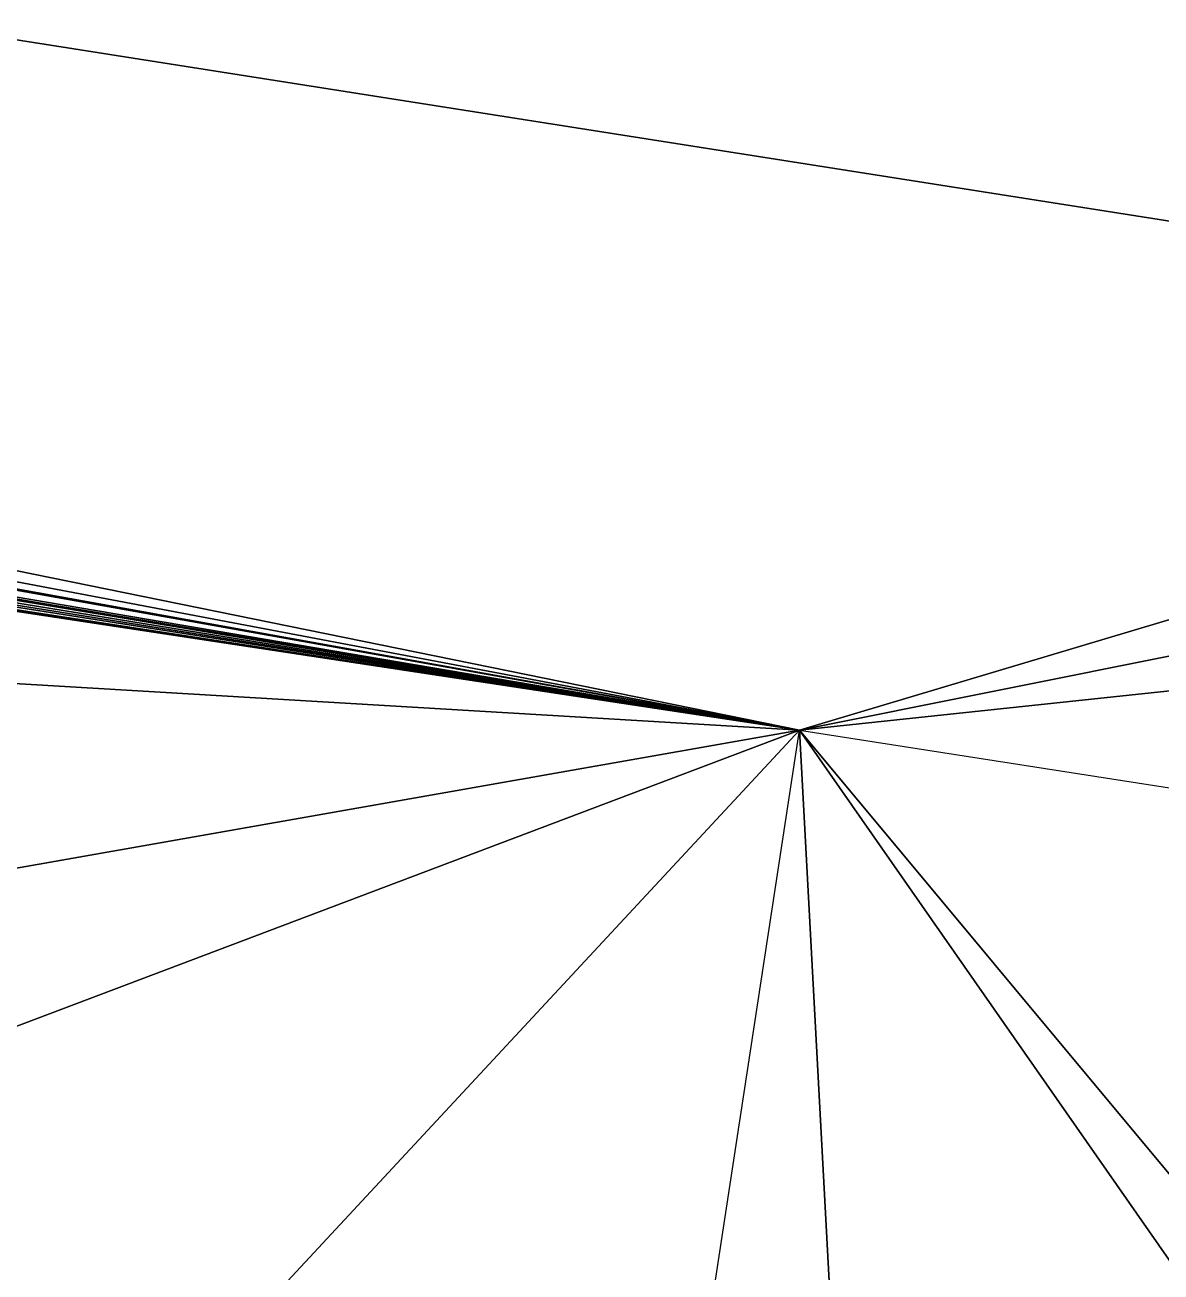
# Model space of a CAD drawing. Header units: metres. Extents: x 503497 to 504361, y 6966567 to 6966857.
# Drawn here: x 504125.93227 to 504125.93686, y 6966710.41591 to 6966710.42095 of the extents above; entities that cross this region are included whole.
import ezdxf

# ---------------------------------------------------------------- set-up
doc = ezdxf.new("R2010")
doc.units = ezdxf.units.M

msp = doc.modelspace()

# ---------------------------------------------------------------- linework, layer by layer
at = {"layer": 'SHADOW_APPROVED_20260111T072000'}
for points in [[(504124.9683, 6966704.1079), (504125.9354, 6966710.4181), (504052.7616, 6966725.3221), (504051.7945, 6966719.0119), (504124.9683, 6966704.1079)], [(504125.9354, 6966710.4181), (504127.8093, 6966710.1258), (504054.6355, 6966725.0298), (504052.7616, 6966725.3221), (504125.9354, 6966710.4181)]]:
    msp.add_lwpolyline(points, close=True, dxfattribs=at)
msp.add_lwpolyline([(504124.6436, 6966689.8311), (504125.6223, 6966696.1052), (504122.7613, 6966696.5515), (504123.3955, 6966700.6171), (504123.6735, 6966701.1907), (504124.1841, 6966701.6081), (504124.6865, 6966701.7525), (504126.4679, 6966701.5261), (504126.6349, 6966702.5968), (504125.8564, 6966702.7697), (504125.4218, 6966703.0603), (504125.0625, 6966703.6133), (504124.9683, 6966704.1079), (504125.9354, 6966710.4181), (504127.8093, 6966710.1258), (504128.3574, 6966713.6393), (504140.8554, 6966711.6898), (504140.8554, 6966711.6898), (504140.7719, 6966711.1544), (504144.1851, 6966710.622), (504144.5661, 6966713.0647), (504153.1826, 6966711.7206), (504152.9477, 6966710.2148), (504167.8718, 6966707.8869)], dxfattribs=at)
at = {"layer": 'SHADOW_APPROVED_20260114T072400'}
for points in [[(504124.9683, 6966704.1079), (504125.9354, 6966710.4181), (504053.927, 6966724.0568), (504052.9599, 6966717.7466), (504124.9683, 6966704.1079)], [(504125.9354, 6966710.4181), (504127.8093, 6966710.1258), (504055.8009, 6966723.7645), (504053.927, 6966724.0568), (504125.9354, 6966710.4181)]]:
    msp.add_lwpolyline(points, close=True, dxfattribs=at)
msp.add_lwpolyline([(504124.6436, 6966689.8311), (504125.6223, 6966696.1052), (504122.7613, 6966696.5515), (504123.3955, 6966700.6171), (504123.6735, 6966701.1907), (504124.1841, 6966701.6081), (504124.6865, 6966701.7525), (504126.4679, 6966701.5261), (504126.6349, 6966702.5968), (504125.8564, 6966702.7697), (504125.4218, 6966703.0603), (504125.0625, 6966703.6133), (504124.9683, 6966704.1079), (504125.9354, 6966710.4181), (504127.8093, 6966710.1258), (504128.3574, 6966713.6393), (504140.8554, 6966711.6898), (504140.8554, 6966711.6898), (504140.7719, 6966711.1544), (504144.1851, 6966710.622), (504144.5661, 6966713.0647), (504153.1826, 6966711.7206), (504152.9477, 6966710.2148), (504167.8718, 6966707.8869)], dxfattribs=at)
at = {"layer": 'SHADOW_APPROVED_20260122T071500'}
for points in [[(504124.9683, 6966704.1079), (504125.9354, 6966710.4181), (504043.3689, 6966725.1862), (504042.4018, 6966718.876), (504124.9683, 6966704.1079)], [(504125.9354, 6966710.4181), (504127.8093, 6966710.1258), (504045.2428, 6966724.8939), (504043.3689, 6966725.1862), (504125.9354, 6966710.4181)]]:
    msp.add_lwpolyline(points, close=True, dxfattribs=at)
msp.add_lwpolyline([(504124.6436, 6966689.8311), (504125.6223, 6966696.1052), (504122.7613, 6966696.5515), (504123.3955, 6966700.6171), (504123.6735, 6966701.1907), (504124.1841, 6966701.6081), (504124.6865, 6966701.7525), (504126.4679, 6966701.5261), (504126.6349, 6966702.5968), (504125.8564, 6966702.7697), (504125.4218, 6966703.0603), (504125.0625, 6966703.6133), (504124.9683, 6966704.1079), (504125.9354, 6966710.4181), (504127.8093, 6966710.1258), (504128.3574, 6966713.6393), (504140.8554, 6966711.6898), (504140.8554, 6966711.6898), (504140.7719, 6966711.1544), (504144.1851, 6966710.622), (504144.5661, 6966713.0647), (504153.1826, 6966711.7206), (504152.9477, 6966710.2148), (504167.8718, 6966707.8869)], dxfattribs=at)
at = {"layer": 'SHADOW_APPROVED_20260124T072500'}
for points in [[(504124.9683, 6966704.1079), (504125.9354, 6966710.4181), (504049.6923, 6966722.1331), (504048.7252, 6966715.8229), (504124.9683, 6966704.1079)], [(504125.9354, 6966710.4181), (504127.8093, 6966710.1258), (504051.5662, 6966721.8408), (504049.6923, 6966722.1331), (504125.9354, 6966710.4181)]]:
    msp.add_lwpolyline(points, close=True, dxfattribs=at)
msp.add_lwpolyline([(504124.6436, 6966689.8311), (504125.6223, 6966696.1052), (504122.7613, 6966696.5515), (504123.3955, 6966700.6171), (504123.6735, 6966701.1907), (504124.1841, 6966701.6081), (504124.6865, 6966701.7525), (504126.4679, 6966701.5261), (504126.6349, 6966702.5968), (504125.8564, 6966702.7697), (504125.4218, 6966703.0603), (504125.0625, 6966703.6133), (504124.9683, 6966704.1079), (504125.9354, 6966710.4181), (504127.8093, 6966710.1258), (504128.3574, 6966713.6393), (504140.8554, 6966711.6898), (504140.8554, 6966711.6898), (504140.7719, 6966711.1544), (504144.1851, 6966710.622), (504144.5661, 6966713.0647), (504153.1826, 6966711.7206), (504152.9477, 6966710.2148), (504167.8718, 6966707.8869)], dxfattribs=at)
at = {"layer": 'SHADOW_APPROVED_20260126T071100'}
for points in [[(504124.9683, 6966704.1079), (504125.9354, 6966710.4181), (504037.5103, 6966725.4639), (504036.5432, 6966719.1537), (504124.9683, 6966704.1079)], [(504125.9354, 6966710.4181), (504127.8093, 6966710.1258), (504039.3842, 6966725.1716), (504037.5103, 6966725.4639), (504125.9354, 6966710.4181)]]:
    msp.add_lwpolyline(points, close=True, dxfattribs=at)
msp.add_lwpolyline([(504124.6436, 6966689.8311), (504125.6223, 6966696.1052), (504122.7613, 6966696.5515), (504123.3955, 6966700.6171), (504123.6735, 6966701.1907), (504124.1841, 6966701.6081), (504124.6865, 6966701.7525), (504126.4679, 6966701.5261), (504126.6349, 6966702.5968), (504125.8564, 6966702.7697), (504125.4218, 6966703.0603), (504125.0625, 6966703.6133), (504124.9683, 6966704.1079), (504125.9354, 6966710.4181), (504127.8093, 6966710.1258), (504128.3574, 6966713.6393), (504140.8554, 6966711.6898), (504140.8554, 6966711.6898), (504140.7719, 6966711.1544), (504144.1851, 6966710.622), (504144.5661, 6966713.0647), (504153.1826, 6966711.7206), (504152.9477, 6966710.2148), (504167.8718, 6966707.8869)], dxfattribs=at)
at = {"layer": 'SHADOW_APPROVED_20260127T071900'}
for points in [[(504124.9683, 6966704.1079), (504125.9354, 6966710.4181), (504043.5925, 6966722.9107), (504042.6254, 6966716.6005), (504124.9683, 6966704.1079)], [(504125.9354, 6966710.4181), (504127.8093, 6966710.1258), (504045.4664, 6966722.6184), (504043.5925, 6966722.9107), (504125.9354, 6966710.4181)]]:
    msp.add_lwpolyline(points, close=True, dxfattribs=at)
msp.add_lwpolyline([(504124.6436, 6966689.8311), (504125.6223, 6966696.1052), (504122.7613, 6966696.5515), (504123.3955, 6966700.6171), (504123.6735, 6966701.1907), (504124.1841, 6966701.6081), (504124.6865, 6966701.7525), (504126.4679, 6966701.5261), (504126.6349, 6966702.5968), (504125.8564, 6966702.7697), (504125.4218, 6966703.0603), (504125.0625, 6966703.6133), (504124.9683, 6966704.1079), (504125.9354, 6966710.4181), (504127.8093, 6966710.1258), (504128.3574, 6966713.6393), (504140.8554, 6966711.6898), (504140.8554, 6966711.6898), (504140.7719, 6966711.1544), (504144.1851, 6966710.622), (504144.5661, 6966713.0647), (504153.1826, 6966711.7206), (504152.9477, 6966710.2148), (504167.8718, 6966707.8869)], dxfattribs=at)
at = {"layer": 'SHADOW_APPROVED_20260129T071100'}
for points in [[(504127.8093, 6966710.1258), (504128.3574, 6966713.6393), (504037.9117, 6966727.8581), (504037.3636, 6966724.3446), (504127.8093, 6966710.1258)], [(504124.9683, 6966704.1079), (504125.9354, 6966710.4181), (504035.4897, 6966724.6369), (504034.5226, 6966718.3267), (504124.9683, 6966704.1079)], [(504125.9354, 6966710.4181), (504127.8093, 6966710.1258), (504037.3636, 6966724.3446), (504035.4897, 6966724.6369), (504125.9354, 6966710.4181)]]:
    msp.add_lwpolyline(points, close=True, dxfattribs=at)
msp.add_lwpolyline([(504124.6436, 6966689.8311), (504125.6223, 6966696.1052), (504122.7613, 6966696.5515), (504123.3955, 6966700.6171), (504123.6735, 6966701.1907), (504124.1841, 6966701.6081), (504124.6865, 6966701.7525), (504126.4679, 6966701.5261), (504126.6349, 6966702.5968), (504125.8564, 6966702.7697), (504125.4218, 6966703.0603), (504125.0625, 6966703.6133), (504124.9683, 6966704.1079), (504125.9354, 6966710.4181), (504127.8093, 6966710.1258), (504128.3574, 6966713.6393), (504140.8554, 6966711.6898), (504140.8554, 6966711.6898), (504140.7719, 6966711.1544), (504144.1851, 6966710.622), (504144.5661, 6966713.0647), (504153.1826, 6966711.7206), (504152.9477, 6966710.2148), (504167.8718, 6966707.8869)], dxfattribs=at)
at = {"layer": 'SHADOW_APPROVED_20260130T071100'}
for points in [[(504124.9683, 6966704.1079), (504125.9354, 6966710.4181), (504034.8035, 6966724.3323), (504033.8364, 6966718.0221), (504124.9683, 6966704.1079)], [(504125.9354, 6966710.4181), (504127.8093, 6966710.1258), (504036.6774, 6966724.04), (504034.8035, 6966724.3323), (504125.9354, 6966710.4181)]]:
    msp.add_lwpolyline(points, close=True, dxfattribs=at)
msp.add_lwpolyline([(504124.6436, 6966689.8311), (504125.6223, 6966696.1052), (504122.7613, 6966696.5515), (504123.3955, 6966700.6171), (504123.6735, 6966701.1907), (504124.1841, 6966701.6081), (504124.6865, 6966701.7525), (504126.4679, 6966701.5261), (504126.6349, 6966702.5968), (504125.8564, 6966702.7697), (504125.4218, 6966703.0603), (504125.0625, 6966703.6133), (504124.9683, 6966704.1079), (504125.9354, 6966710.4181), (504127.8093, 6966710.1258), (504128.3574, 6966713.6393), (504140.8554, 6966711.6898), (504140.8554, 6966711.6898), (504140.7719, 6966711.1544), (504144.1851, 6966710.622), (504144.5661, 6966713.0647), (504153.1826, 6966711.7206), (504152.9477, 6966710.2148), (504167.8718, 6966707.8869)], dxfattribs=at)
at = {"layer": 'SHADOW_APPROVED_20260203T070000'}
for points in [[(504124.9683, 6966704.1079), (504125.9354, 6966710.4181), (504019.9112, 6966726.7195), (504018.9441, 6966720.4093), (504124.9683, 6966704.1079)], [(504125.9354, 6966710.4181), (504127.8093, 6966710.1258), (504021.7851, 6966726.4272), (504019.9112, 6966726.7195), (504125.9354, 6966710.4181)]]:
    msp.add_lwpolyline(points, close=True, dxfattribs=at)
msp.add_lwpolyline([(504124.6436, 6966689.8311), (504125.6223, 6966696.1052), (504122.7613, 6966696.5515), (504123.3955, 6966700.6171), (504123.6735, 6966701.1907), (504124.1841, 6966701.6081), (504124.6865, 6966701.7525), (504126.4679, 6966701.5261), (504126.6349, 6966702.5968), (504125.8564, 6966702.7697), (504125.4218, 6966703.0603), (504125.0625, 6966703.6133), (504124.9683, 6966704.1079), (504125.9354, 6966710.4181), (504127.8093, 6966710.1258), (504128.3574, 6966713.6393), (504140.8554, 6966711.6898), (504140.8554, 6966711.6898), (504140.7719, 6966711.1544), (504144.1851, 6966710.622), (504144.5661, 6966713.0647), (504153.1826, 6966711.7206), (504152.9477, 6966710.2148), (504167.8718, 6966707.8869)], dxfattribs=at)
at = {"layer": 'SHADOW_APPROVED_20260314T074000'}
msp.add_lwpolyline([(504124.6436, 6966689.8311), (504125.6223, 6966696.1052), (504122.7613, 6966696.5515), (504123.3955, 6966700.6171), (504123.6735, 6966701.1907), (504124.1841, 6966701.6081), (504124.6865, 6966701.7525), (504126.4679, 6966701.5261), (504126.6349, 6966702.5968), (504125.8564, 6966702.7697), (504125.4218, 6966703.0603), (504125.0625, 6966703.6133), (504124.9683, 6966704.1079), (504125.9354, 6966710.4181), (504127.8093, 6966710.1258), (504128.3574, 6966713.6393), (504140.8554, 6966711.6898), (504140.8554, 6966711.6898), (504140.7719, 6966711.1544), (504144.1851, 6966710.622), (504144.5661, 6966713.0647), (504153.1826, 6966711.7206), (504152.9477, 6966710.2148), (504167.8718, 6966707.8869)], dxfattribs=at)
for points in [[(504124.9683, 6966704.1079), (504125.9354, 6966710.4181), (504038.1809, 6966694.9617), (504037.2138, 6966688.6515), (504124.9683, 6966704.1079)], [(504125.9354, 6966710.4181), (504127.8093, 6966710.1258), (504040.0548, 6966694.6694), (504038.1809, 6966694.9617), (504125.9354, 6966710.4181)]]:
    msp.add_lwpolyline(points, close=True, dxfattribs=at)
at = {"layer": 'SHADOW_APPROVED_20260426T070000'}
msp.add_lwpolyline([(504124.6436, 6966689.8311), (504125.6223, 6966696.1052), (504122.7613, 6966696.5515), (504123.3955, 6966700.6171), (504123.6735, 6966701.1907), (504124.1841, 6966701.6081), (504124.6865, 6966701.7525), (504126.4679, 6966701.5261), (504126.6349, 6966702.5968), (504125.8564, 6966702.7697), (504125.4218, 6966703.0603), (504125.0625, 6966703.6133), (504124.9683, 6966704.1079), (504125.9354, 6966710.4181), (504127.8093, 6966710.1258), (504128.3574, 6966713.6393), (504140.8554, 6966711.6898), (504140.8554, 6966711.6898), (504140.7719, 6966711.1544), (504144.1851, 6966710.622), (504144.5661, 6966713.0647), (504153.1826, 6966711.7206), (504152.9477, 6966710.2148), (504167.8718, 6966707.8869)], dxfattribs=at)
for points in [[(504124.9683, 6966704.1079), (504125.9354, 6966710.4181), (503908.8078, 6966628.3563), (503907.8407, 6966622.0461), (504124.9683, 6966704.1079)], [(504125.9354, 6966710.4181), (504127.8093, 6966710.1258), (503910.6817, 6966628.064), (503908.8078, 6966628.3563), (504125.9354, 6966710.4181)]]:
    msp.add_lwpolyline(points, close=True, dxfattribs=at)
at = {"layer": 'SHADOW_APPROVED_20260621T090000'}
msp.add_lwpolyline([(504124.6436, 6966689.8311), (504125.6223, 6966696.1052), (504122.7613, 6966696.5515), (504123.3955, 6966700.6171), (504123.6735, 6966701.1907), (504124.1841, 6966701.6081), (504124.6865, 6966701.7525), (504126.4679, 6966701.5261), (504126.6349, 6966702.5968), (504125.8564, 6966702.7697), (504125.4218, 6966703.0603), (504125.0625, 6966703.6133), (504124.9683, 6966704.1079), (504125.9354, 6966710.4181), (504127.8093, 6966710.1258), (504128.3574, 6966713.6393), (504140.8554, 6966711.6898), (504140.8554, 6966711.6898), (504140.7719, 6966711.1544), (504144.1851, 6966710.622), (504144.5661, 6966713.0647), (504153.1826, 6966711.7206), (504152.9477, 6966710.2148), (504167.8718, 6966707.8869)], dxfattribs=at)
for points in [[(504124.9683, 6966704.1079), (504125.9354, 6966710.4181), (504067.4191, 6966647.4865), (504066.452, 6966641.1763), (504124.9683, 6966704.1079)], [(504125.9354, 6966710.4181), (504127.8093, 6966710.1258), (504069.293, 6966647.1942), (504067.4191, 6966647.4865), (504125.9354, 6966710.4181)]]:
    msp.add_lwpolyline(points, close=True, dxfattribs=at)
at = {"layer": 'SHADOW_APPROVED_20260621T120000'}
msp.add_lwpolyline([(504124.6436, 6966689.8311), (504125.6223, 6966696.1052), (504122.7613, 6966696.5515), (504123.3955, 6966700.6171), (504123.6735, 6966701.1907), (504124.1841, 6966701.6081), (504124.6865, 6966701.7525), (504126.4679, 6966701.5261), (504126.6349, 6966702.5968), (504125.8564, 6966702.7697), (504125.4218, 6966703.0603), (504125.0625, 6966703.6133), (504124.9683, 6966704.1079), (504125.9354, 6966710.4181), (504127.8093, 6966710.1258), (504128.3574, 6966713.6393), (504140.8554, 6966711.6898), (504140.8554, 6966711.6898), (504140.7719, 6966711.1544), (504144.1851, 6966710.622), (504144.5661, 6966713.0647), (504153.1826, 6966711.7206), (504152.9477, 6966710.2148), (504167.8718, 6966707.8869)], dxfattribs=at)
for points in [[(504124.9683, 6966704.1079), (504125.9354, 6966710.4181), (504128.5564, 6966661.7453), (504127.5893, 6966655.4351), (504124.9683, 6966704.1079)], [(504125.9354, 6966710.4181), (504127.8093, 6966710.1258), (504130.4303, 6966661.453), (504128.5564, 6966661.7453), (504125.9354, 6966710.4181)]]:
    msp.add_lwpolyline(points, close=True, dxfattribs=at)
at = {"layer": 'SHADOW_APPROVED_20260621T140000'}
msp.add_lwpolyline([(504124.6436, 6966689.8311), (504125.6223, 6966696.1052), (504122.7613, 6966696.5515), (504123.3955, 6966700.6171), (504123.6735, 6966701.1907), (504124.1841, 6966701.6081), (504124.6865, 6966701.7525), (504126.4679, 6966701.5261), (504126.6349, 6966702.5968), (504125.8564, 6966702.7697), (504125.4218, 6966703.0603), (504125.0625, 6966703.6133), (504124.9683, 6966704.1079), (504125.9354, 6966710.4181), (504127.8093, 6966710.1258), (504128.3574, 6966713.6393), (504140.8554, 6966711.6898), (504140.8554, 6966711.6898), (504140.7719, 6966711.1544), (504144.1851, 6966710.622), (504144.5661, 6966713.0647), (504153.1826, 6966711.7206), (504152.9477, 6966710.2148), (504167.8718, 6966707.8869)], dxfattribs=at)
for points in [[(504124.9683, 6966704.1079), (504125.9354, 6966710.4181), (504164.8451, 6966654.6121), (504163.878, 6966648.3019), (504124.9683, 6966704.1079)], [(504125.9354, 6966710.4181), (504127.8093, 6966710.1258), (504166.719, 6966654.3198), (504164.8451, 6966654.6121), (504125.9354, 6966710.4181)]]:
    msp.add_lwpolyline(points, close=True, dxfattribs=at)
at = {"layer": 'SHADOW_APPROVED_20261019T053000'}
for points in [[(504124.9683, 6966704.1079), (504125.9354, 6966710.4181), (503549.1797, 6966802.5509), (503548.2126, 6966796.2407), (504124.9683, 6966704.1079)], [(504125.9354, 6966710.4181), (504127.8093, 6966710.1258), (503551.0536, 6966802.2586), (503549.1797, 6966802.5509), (504125.9354, 6966710.4181)]]:
    msp.add_lwpolyline(points, close=True, dxfattribs=at)
msp.add_lwpolyline([(504124.6436, 6966689.8311), (504125.6223, 6966696.1052), (504122.7613, 6966696.5515), (504123.3955, 6966700.6171), (504123.6735, 6966701.1907), (504124.1841, 6966701.6081), (504124.6865, 6966701.7525), (504126.4679, 6966701.5261), (504126.6349, 6966702.5968), (504125.8564, 6966702.7697), (504125.4218, 6966703.0603), (504125.0625, 6966703.6133), (504124.9683, 6966704.1079), (504125.9354, 6966710.4181), (504127.8093, 6966710.1258), (504128.3574, 6966713.6393), (504140.8554, 6966711.6898), (504140.8554, 6966711.6898), (504140.7719, 6966711.1544), (504144.1851, 6966710.622), (504144.5661, 6966713.0647), (504153.1826, 6966711.7206), (504152.9477, 6966710.2148), (504167.8718, 6966707.8869)], dxfattribs=at)
at = {"layer": 'SHADOW_APPROVED_20261112T063500'}
for points in [[(504124.9683, 6966704.1079), (504125.9354, 6966710.4181), (504027.6571, 6966726.3723), (504026.69, 6966720.0621), (504124.9683, 6966704.1079)], [(504125.9354, 6966710.4181), (504127.8093, 6966710.1258), (504029.531, 6966726.08), (504027.6571, 6966726.3723), (504125.9354, 6966710.4181)]]:
    msp.add_lwpolyline(points, close=True, dxfattribs=at)
msp.add_lwpolyline([(504124.6436, 6966689.8311), (504125.6223, 6966696.1052), (504122.7613, 6966696.5515), (504123.3955, 6966700.6171), (504123.6735, 6966701.1907), (504124.1841, 6966701.6081), (504124.6865, 6966701.7525), (504126.4679, 6966701.5261), (504126.6349, 6966702.5968), (504125.8564, 6966702.7697), (504125.4218, 6966703.0603), (504125.0625, 6966703.6133), (504124.9683, 6966704.1079), (504125.9354, 6966710.4181), (504127.8093, 6966710.1258), (504128.3574, 6966713.6393), (504140.8554, 6966711.6898), (504140.8554, 6966711.6898), (504140.7719, 6966711.1544), (504144.1851, 6966710.622), (504144.5661, 6966713.0647), (504153.1826, 6966711.7206), (504152.9477, 6966710.2148), (504167.8718, 6966707.8869)], dxfattribs=at)
at = {"layer": 'SHADOW_APPROVED_20261113T063500'}
for points in [[(504124.9683, 6966704.1079), (504125.9354, 6966710.4181), (504028.1253, 6966726.7878), (504027.1582, 6966720.4776), (504124.9683, 6966704.1079)], [(504125.9354, 6966710.4181), (504127.8093, 6966710.1258), (504029.9992, 6966726.4955), (504028.1253, 6966726.7878), (504125.9354, 6966710.4181)]]:
    msp.add_lwpolyline(points, close=True, dxfattribs=at)
msp.add_lwpolyline([(504124.6436, 6966689.8311), (504125.6223, 6966696.1052), (504122.7613, 6966696.5515), (504123.3955, 6966700.6171), (504123.6735, 6966701.1907), (504124.1841, 6966701.6081), (504124.6865, 6966701.7525), (504126.4679, 6966701.5261), (504126.6349, 6966702.5968), (504125.8564, 6966702.7697), (504125.4218, 6966703.0603), (504125.0625, 6966703.6133), (504124.9683, 6966704.1079), (504125.9354, 6966710.4181), (504127.8093, 6966710.1258), (504128.3574, 6966713.6393), (504140.8554, 6966711.6898), (504140.8554, 6966711.6898), (504140.7719, 6966711.1544), (504144.1851, 6966710.622), (504144.5661, 6966713.0647), (504153.1826, 6966711.7206), (504152.9477, 6966710.2148), (504167.8718, 6966707.8869)], dxfattribs=at)
at = {"layer": 'SHADOW_APPROVED_20261122T065200'}
for points in [[(504124.9683, 6966704.1079), (504125.9354, 6966710.4181), (504045.7713, 6966724.8689), (504044.8042, 6966718.5587), (504124.9683, 6966704.1079)], [(504125.9354, 6966710.4181), (504127.8093, 6966710.1258), (504047.6452, 6966724.5766), (504045.7713, 6966724.8689), (504125.9354, 6966710.4181)]]:
    msp.add_lwpolyline(points, close=True, dxfattribs=at)
msp.add_lwpolyline([(504124.6436, 6966689.8311), (504125.6223, 6966696.1052), (504122.7613, 6966696.5515), (504123.3955, 6966700.6171), (504123.6735, 6966701.1907), (504124.1841, 6966701.6081), (504124.6865, 6966701.7525), (504126.4679, 6966701.5261), (504126.6349, 6966702.5968), (504125.8564, 6966702.7697), (504125.4218, 6966703.0603), (504125.0625, 6966703.6133), (504124.9683, 6966704.1079), (504125.9354, 6966710.4181), (504127.8093, 6966710.1258), (504128.3574, 6966713.6393), (504140.8554, 6966711.6898), (504140.8554, 6966711.6898), (504140.7719, 6966711.1544), (504144.1851, 6966710.622), (504144.5661, 6966713.0647), (504153.1826, 6966711.7206), (504152.9477, 6966710.2148), (504167.8718, 6966707.8869)], dxfattribs=at)
at = {"layer": 'SHADOW_APPROVED_20261123T070300'}
for points in [[(504124.9683, 6966704.1079), (504125.9354, 6966710.4181), (504053.5385, 6966722.4246), (504052.5714, 6966716.1144), (504124.9683, 6966704.1079)], [(504125.9354, 6966710.4181), (504127.8093, 6966710.1258), (504055.4124, 6966722.1323), (504053.5385, 6966722.4246), (504125.9354, 6966710.4181)]]:
    msp.add_lwpolyline(points, close=True, dxfattribs=at)
msp.add_lwpolyline([(504124.6436, 6966689.8311), (504125.6223, 6966696.1052), (504122.7613, 6966696.5515), (504123.3955, 6966700.6171), (504123.6735, 6966701.1907), (504124.1841, 6966701.6081), (504124.6865, 6966701.7525), (504126.4679, 6966701.5261), (504126.6349, 6966702.5968), (504125.8564, 6966702.7697), (504125.4218, 6966703.0603), (504125.0625, 6966703.6133), (504124.9683, 6966704.1079), (504125.9354, 6966710.4181), (504127.8093, 6966710.1258), (504128.3574, 6966713.6393), (504140.8554, 6966711.6898), (504140.8554, 6966711.6898), (504140.7719, 6966711.1544), (504144.1851, 6966710.622), (504144.5661, 6966713.0647), (504153.1826, 6966711.7206), (504152.9477, 6966710.2148), (504167.8718, 6966707.8869)], dxfattribs=at)
at = {"layer": 'SHADOW_APPROVED_20261221T090000'}
msp.add_lwpolyline([(504124.6436, 6966689.8311), (504125.6223, 6966696.1052), (504122.7613, 6966696.5515), (504123.3955, 6966700.6171), (504123.6735, 6966701.1907), (504124.1841, 6966701.6081), (504124.6865, 6966701.7525), (504126.4679, 6966701.5261), (504126.6349, 6966702.5968), (504125.8564, 6966702.7697), (504125.4218, 6966703.0603), (504125.0625, 6966703.6133), (504124.9683, 6966704.1079), (504125.9354, 6966710.4181), (504127.8093, 6966710.1258), (504128.3574, 6966713.6393), (504140.8554, 6966711.6898), (504140.8554, 6966711.6898), (504140.7719, 6966711.1544), (504144.1851, 6966710.622), (504144.5661, 6966713.0647), (504153.1826, 6966711.7206), (504152.9477, 6966710.2148), (504167.8718, 6966707.8869)], dxfattribs=at)
for points in [[(504124.9683, 6966704.1079), (504125.9354, 6966710.4181), (504095.6807, 6966712.2175), (504094.7136, 6966705.9073), (504124.9683, 6966704.1079)], [(504125.9354, 6966710.4181), (504127.8093, 6966710.1258), (504097.5546, 6966711.9252), (504095.6807, 6966712.2175), (504125.9354, 6966710.4181)]]:
    msp.add_lwpolyline(points, close=True, dxfattribs=at)
at = {"layer": 'SHADOW_APPROVED_20261221T120000'}
msp.add_lwpolyline([(504124.6436, 6966689.8311), (504125.6223, 6966696.1052), (504122.7613, 6966696.5515), (504123.3955, 6966700.6171), (504123.6735, 6966701.1907), (504124.1841, 6966701.6081), (504124.6865, 6966701.7525), (504126.4679, 6966701.5261), (504126.6349, 6966702.5968), (504125.8564, 6966702.7697), (504125.4218, 6966703.0603), (504125.0625, 6966703.6133), (504124.9683, 6966704.1079), (504125.9354, 6966710.4181), (504127.8093, 6966710.1258), (504128.3574, 6966713.6393), (504140.8554, 6966711.6898), (504140.8554, 6966711.6898), (504140.7719, 6966711.1544), (504144.1851, 6966710.622), (504144.5661, 6966713.0647), (504153.1826, 6966711.7206), (504152.9477, 6966710.2148), (504167.8718, 6966707.8869)], dxfattribs=at)
for points in [[(504124.9683, 6966704.1079), (504125.9354, 6966710.4181), (504128.2079, 6966707.6873), (504127.2408, 6966701.3771), (504124.9683, 6966704.1079)], [(504125.9354, 6966710.4181), (504127.8093, 6966710.1258), (504130.0818, 6966707.395), (504128.2079, 6966707.6873), (504125.9354, 6966710.4181)]]:
    msp.add_lwpolyline(points, close=True, dxfattribs=at)
at = {"layer": 'SHADOW_APPROVED_20261221T150000'}
for points in [[(504124.9683, 6966704.1079), (504125.9354, 6966710.4181), (504163.6293, 6966714.4384), (504162.6622, 6966708.1282), (504124.9683, 6966704.1079)], [(504125.9354, 6966710.4181), (504127.8093, 6966710.1258), (504165.5032, 6966714.1461), (504163.6293, 6966714.4384), (504125.9354, 6966710.4181)]]:
    msp.add_lwpolyline(points, close=True, dxfattribs=at)
msp.add_lwpolyline([(504124.6436, 6966689.8311), (504125.6223, 6966696.1052), (504122.7613, 6966696.5515), (504123.3955, 6966700.6171), (504123.6735, 6966701.1907), (504124.1841, 6966701.6081), (504124.6865, 6966701.7525), (504126.4679, 6966701.5261), (504126.6349, 6966702.5968), (504125.8564, 6966702.7697), (504125.4218, 6966703.0603), (504125.0625, 6966703.6133), (504124.9683, 6966704.1079), (504125.9354, 6966710.4181), (504127.8093, 6966710.1258), (504128.3574, 6966713.6393), (504140.8554, 6966711.6898), (504140.8554, 6966711.6898), (504140.7719, 6966711.1544), (504144.1851, 6966710.622), (504144.5661, 6966713.0647), (504153.1826, 6966711.7206), (504152.9477, 6966710.2148), (504167.8718, 6966707.8869)], dxfattribs=at)
at = {"layer": 'SHADOW_APPROVED_20261221T160000'}
for points in [[(504124.9683, 6966704.1079), (504125.9354, 6966710.4181), (504185.4972, 6966722.3699), (504184.5301, 6966716.0597), (504124.9683, 6966704.1079)], [(504125.9354, 6966710.4181), (504127.8093, 6966710.1258), (504187.3711, 6966722.0776), (504185.4972, 6966722.3699), (504125.9354, 6966710.4181)]]:
    msp.add_lwpolyline(points, close=True, dxfattribs=at)
msp.add_lwpolyline([(504124.6436, 6966689.8311), (504125.6223, 6966696.1052), (504122.7613, 6966696.5515), (504123.3955, 6966700.6171), (504123.6735, 6966701.1907), (504124.1841, 6966701.6081), (504124.6865, 6966701.7525), (504126.4679, 6966701.5261), (504126.6349, 6966702.5968), (504125.8564, 6966702.7697), (504125.4218, 6966703.0603), (504125.0625, 6966703.6133), (504124.9683, 6966704.1079), (504125.9354, 6966710.4181), (504127.8093, 6966710.1258), (504128.3574, 6966713.6393), (504140.8554, 6966711.6898), (504140.8554, 6966711.6898), (504140.7719, 6966711.1544), (504144.1851, 6966710.622), (504144.5661, 6966713.0647), (504153.1826, 6966711.7206), (504152.9477, 6966710.2148), (504167.8718, 6966707.8869)], dxfattribs=at)
at = {"layer": 'SHADOW_APPROVED_20261221T170000'}
for points in [[(504124.9683, 6966704.1079), (504125.9354, 6966710.4181), (504229.1353, 6966741.3057), (504228.1682, 6966734.9955), (504124.9683, 6966704.1079)], [(504125.9354, 6966710.4181), (504127.8093, 6966710.1258), (504231.0092, 6966741.0134), (504229.1353, 6966741.3057), (504125.9354, 6966710.4181)]]:
    msp.add_lwpolyline(points, close=True, dxfattribs=at)
msp.add_lwpolyline([(504124.6436, 6966689.8311), (504125.6223, 6966696.1052), (504122.7613, 6966696.5515), (504123.3955, 6966700.6171), (504123.6735, 6966701.1907), (504124.1841, 6966701.6081), (504124.6865, 6966701.7525), (504126.4679, 6966701.5261), (504126.6349, 6966702.5968), (504125.8564, 6966702.7697), (504125.4218, 6966703.0603), (504125.0625, 6966703.6133), (504124.9683, 6966704.1079), (504125.9354, 6966710.4181), (504127.8093, 6966710.1258), (504128.3574, 6966713.6393), (504140.8554, 6966711.6898), (504140.8554, 6966711.6898), (504140.7719, 6966711.1544), (504144.1851, 6966710.622), (504144.5661, 6966713.0647), (504153.1826, 6966711.7206), (504152.9477, 6966710.2148), (504167.8718, 6966707.8869)], dxfattribs=at)
at = {"layer": 'SHADOW_COMPARATOR_RL48_20260111T072000'}
for points in [[(504124.9683, 6966704.1079), (504125.9354, 6966710.4181), (504080.3081, 6966719.7115), (504079.341, 6966713.4013), (504124.9683, 6966704.1079)], [(504125.9354, 6966710.4181), (504127.8093, 6966710.1258), (504082.182, 6966719.4192), (504080.3081, 6966719.7115), (504125.9354, 6966710.4181)]]:
    msp.add_lwpolyline(points, close=True, dxfattribs=at)
msp.add_lwpolyline([(504124.6436, 6966689.8311), (504125.6223, 6966696.1052), (504122.7613, 6966696.5515), (504123.3955, 6966700.6171), (504123.6735, 6966701.1907), (504124.1841, 6966701.6081), (504124.6865, 6966701.7525), (504126.4679, 6966701.5261), (504126.6349, 6966702.5968), (504125.8564, 6966702.7697), (504125.4218, 6966703.0603), (504125.0625, 6966703.6133), (504124.9683, 6966704.1079), (504125.9354, 6966710.4181), (504127.8093, 6966710.1258), (504128.3574, 6966713.6393), (504140.8554, 6966711.6898), (504140.8554, 6966711.6898), (504140.7719, 6966711.1544), (504144.1851, 6966710.622), (504144.5661, 6966713.0647), (504153.1826, 6966711.7206), (504152.9477, 6966710.2148), (504167.8718, 6966707.8869)], dxfattribs=at)
at = {"layer": 'SHADOW_COMPARATOR_RL48_20260114T072400'}
for points in [[(504124.9683, 6966704.1079), (504125.9354, 6966710.4181), (504081.0348, 6966718.9225), (504080.0677, 6966712.6123), (504124.9683, 6966704.1079)], [(504125.9354, 6966710.4181), (504127.8093, 6966710.1258), (504082.9087, 6966718.6302), (504081.0348, 6966718.9225), (504125.9354, 6966710.4181)]]:
    msp.add_lwpolyline(points, close=True, dxfattribs=at)
msp.add_lwpolyline([(504124.6436, 6966689.8311), (504125.6223, 6966696.1052), (504122.7613, 6966696.5515), (504123.3955, 6966700.6171), (504123.6735, 6966701.1907), (504124.1841, 6966701.6081), (504124.6865, 6966701.7525), (504126.4679, 6966701.5261), (504126.6349, 6966702.5968), (504125.8564, 6966702.7697), (504125.4218, 6966703.0603), (504125.0625, 6966703.6133), (504124.9683, 6966704.1079), (504125.9354, 6966710.4181), (504127.8093, 6966710.1258), (504128.3574, 6966713.6393), (504140.8554, 6966711.6898), (504140.8554, 6966711.6898), (504140.7719, 6966711.1544), (504144.1851, 6966710.622), (504144.5661, 6966713.0647), (504153.1826, 6966711.7206), (504152.9477, 6966710.2148), (504167.8718, 6966707.8869)], dxfattribs=at)
at = {"layer": 'SHADOW_COMPARATOR_RL48_20260122T071500'}
for points in [[(504124.9683, 6966704.1079), (504125.9354, 6966710.4181), (504074.4513, 6966719.6267), (504073.4842, 6966713.3165), (504124.9683, 6966704.1079)], [(504125.9354, 6966710.4181), (504127.8093, 6966710.1258), (504076.3252, 6966719.3344), (504074.4513, 6966719.6267), (504125.9354, 6966710.4181)]]:
    msp.add_lwpolyline(points, close=True, dxfattribs=at)
msp.add_lwpolyline([(504124.6436, 6966689.8311), (504125.6223, 6966696.1052), (504122.7613, 6966696.5515), (504123.3955, 6966700.6171), (504123.6735, 6966701.1907), (504124.1841, 6966701.6081), (504124.6865, 6966701.7525), (504126.4679, 6966701.5261), (504126.6349, 6966702.5968), (504125.8564, 6966702.7697), (504125.4218, 6966703.0603), (504125.0625, 6966703.6133), (504124.9683, 6966704.1079), (504125.9354, 6966710.4181), (504127.8093, 6966710.1258), (504128.3574, 6966713.6393), (504140.8554, 6966711.6898), (504140.8554, 6966711.6898), (504140.7719, 6966711.1544), (504144.1851, 6966710.622), (504144.5661, 6966713.0647), (504153.1826, 6966711.7206), (504152.9477, 6966710.2148), (504167.8718, 6966707.8869)], dxfattribs=at)
at = {"layer": 'SHADOW_COMPARATOR_RL48_20260124T072500'}
for points in [[(504124.9683, 6966704.1079), (504125.9354, 6966710.4181), (504078.3942, 6966717.723), (504077.4271, 6966711.4128), (504124.9683, 6966704.1079)], [(504125.9354, 6966710.4181), (504127.8093, 6966710.1258), (504080.2681, 6966717.4307), (504078.3942, 6966717.723), (504125.9354, 6966710.4181)]]:
    msp.add_lwpolyline(points, close=True, dxfattribs=at)
msp.add_lwpolyline([(504124.6436, 6966689.8311), (504125.6223, 6966696.1052), (504122.7613, 6966696.5515), (504123.3955, 6966700.6171), (504123.6735, 6966701.1907), (504124.1841, 6966701.6081), (504124.6865, 6966701.7525), (504126.4679, 6966701.5261), (504126.6349, 6966702.5968), (504125.8564, 6966702.7697), (504125.4218, 6966703.0603), (504125.0625, 6966703.6133), (504124.9683, 6966704.1079), (504125.9354, 6966710.4181), (504127.8093, 6966710.1258), (504128.3574, 6966713.6393), (504140.8554, 6966711.6898), (504140.8554, 6966711.6898), (504140.7719, 6966711.1544), (504144.1851, 6966710.622), (504144.5661, 6966713.0647), (504153.1826, 6966711.7206), (504152.9477, 6966710.2148), (504167.8718, 6966707.8869)], dxfattribs=at)
at = {"layer": 'SHADOW_COMPARATOR_RL48_20260126T071100'}
for points in [[(504124.9683, 6966704.1079), (504125.9354, 6966710.4181), (504070.7982, 6966719.7999), (504069.8311, 6966713.4897), (504124.9683, 6966704.1079)], [(504125.9354, 6966710.4181), (504127.8093, 6966710.1258), (504072.6721, 6966719.5076), (504070.7982, 6966719.7999), (504125.9354, 6966710.4181)]]:
    msp.add_lwpolyline(points, close=True, dxfattribs=at)
msp.add_lwpolyline([(504124.6436, 6966689.8311), (504125.6223, 6966696.1052), (504122.7613, 6966696.5515), (504123.3955, 6966700.6171), (504123.6735, 6966701.1907), (504124.1841, 6966701.6081), (504124.6865, 6966701.7525), (504126.4679, 6966701.5261), (504126.6349, 6966702.5968), (504125.8564, 6966702.7697), (504125.4218, 6966703.0603), (504125.0625, 6966703.6133), (504124.9683, 6966704.1079), (504125.9354, 6966710.4181), (504127.8093, 6966710.1258), (504128.3574, 6966713.6393), (504140.8554, 6966711.6898), (504140.8554, 6966711.6898), (504140.7719, 6966711.1544), (504144.1851, 6966710.622), (504144.5661, 6966713.0647), (504153.1826, 6966711.7206), (504152.9477, 6966710.2148), (504167.8718, 6966707.8869)], dxfattribs=at)
at = {"layer": 'SHADOW_COMPARATOR_RL48_20260127T071900'}
for points in [[(504124.9683, 6966704.1079), (504125.9354, 6966710.4181), (504074.5907, 6966718.2078), (504073.6236, 6966711.8976), (504124.9683, 6966704.1079)], [(504125.9354, 6966710.4181), (504127.8093, 6966710.1258), (504076.4646, 6966717.9155), (504074.5907, 6966718.2078), (504125.9354, 6966710.4181)]]:
    msp.add_lwpolyline(points, close=True, dxfattribs=at)
msp.add_lwpolyline([(504124.6436, 6966689.8311), (504125.6223, 6966696.1052), (504122.7613, 6966696.5515), (504123.3955, 6966700.6171), (504123.6735, 6966701.1907), (504124.1841, 6966701.6081), (504124.6865, 6966701.7525), (504126.4679, 6966701.5261), (504126.6349, 6966702.5968), (504125.8564, 6966702.7697), (504125.4218, 6966703.0603), (504125.0625, 6966703.6133), (504124.9683, 6966704.1079), (504125.9354, 6966710.4181), (504127.8093, 6966710.1258), (504128.3574, 6966713.6393), (504140.8554, 6966711.6898), (504140.8554, 6966711.6898), (504140.7719, 6966711.1544), (504144.1851, 6966710.622), (504144.5661, 6966713.0647), (504153.1826, 6966711.7206), (504152.9477, 6966710.2148), (504167.8718, 6966707.8869)], dxfattribs=at)
at = {"layer": 'SHADOW_COMPARATOR_RL48_20260129T071100'}
for points in [[(504127.8093, 6966710.1258), (504128.3574, 6966713.6393), (504071.9602, 6966722.5054), (504071.4121, 6966718.9919), (504127.8093, 6966710.1258)], [(504124.9683, 6966704.1079), (504125.9354, 6966710.4181), (504069.5382, 6966719.2842), (504068.5711, 6966712.974), (504124.9683, 6966704.1079)], [(504125.9354, 6966710.4181), (504127.8093, 6966710.1258), (504071.4121, 6966718.9919), (504069.5382, 6966719.2842), (504125.9354, 6966710.4181)]]:
    msp.add_lwpolyline(points, close=True, dxfattribs=at)
msp.add_lwpolyline([(504124.6436, 6966689.8311), (504125.6223, 6966696.1052), (504122.7613, 6966696.5515), (504123.3955, 6966700.6171), (504123.6735, 6966701.1907), (504124.1841, 6966701.6081), (504124.6865, 6966701.7525), (504126.4679, 6966701.5261), (504126.6349, 6966702.5968), (504125.8564, 6966702.7697), (504125.4218, 6966703.0603), (504125.0625, 6966703.6133), (504124.9683, 6966704.1079), (504125.9354, 6966710.4181), (504127.8093, 6966710.1258), (504128.3574, 6966713.6393), (504140.8554, 6966711.6898), (504140.8554, 6966711.6898), (504140.7719, 6966711.1544), (504144.1851, 6966710.622), (504144.5661, 6966713.0647), (504153.1826, 6966711.7206), (504152.9477, 6966710.2148), (504167.8718, 6966707.8869)], dxfattribs=at)
at = {"layer": 'SHADOW_COMPARATOR_RL48_20260130T071100'}
for points in [[(504124.9683, 6966704.1079), (504125.9354, 6966710.4181), (504069.1103, 6966719.0943), (504068.1432, 6966712.7841), (504124.9683, 6966704.1079)], [(504125.9354, 6966710.4181), (504127.8093, 6966710.1258), (504070.9842, 6966718.802), (504069.1103, 6966719.0943), (504125.9354, 6966710.4181)]]:
    msp.add_lwpolyline(points, close=True, dxfattribs=at)
msp.add_lwpolyline([(504124.6436, 6966689.8311), (504125.6223, 6966696.1052), (504122.7613, 6966696.5515), (504123.3955, 6966700.6171), (504123.6735, 6966701.1907), (504124.1841, 6966701.6081), (504124.6865, 6966701.7525), (504126.4679, 6966701.5261), (504126.6349, 6966702.5968), (504125.8564, 6966702.7697), (504125.4218, 6966703.0603), (504125.0625, 6966703.6133), (504124.9683, 6966704.1079), (504125.9354, 6966710.4181), (504127.8093, 6966710.1258), (504128.3574, 6966713.6393), (504140.8554, 6966711.6898), (504140.8554, 6966711.6898), (504140.7719, 6966711.1544), (504144.1851, 6966710.622), (504144.5661, 6966713.0647), (504153.1826, 6966711.7206), (504152.9477, 6966710.2148), (504167.8718, 6966707.8869)], dxfattribs=at)
at = {"layer": 'SHADOW_COMPARATOR_RL48_20260203T070000'}
for points in [[(504124.9683, 6966704.1079), (504125.9354, 6966710.4181), (504059.8243, 6966720.5828), (504058.8572, 6966714.2726), (504124.9683, 6966704.1079)], [(504125.9354, 6966710.4181), (504127.8093, 6966710.1258), (504061.6982, 6966720.2905), (504059.8243, 6966720.5828), (504125.9354, 6966710.4181)]]:
    msp.add_lwpolyline(points, close=True, dxfattribs=at)
msp.add_lwpolyline([(504124.6436, 6966689.8311), (504125.6223, 6966696.1052), (504122.7613, 6966696.5515), (504123.3955, 6966700.6171), (504123.6735, 6966701.1907), (504124.1841, 6966701.6081), (504124.6865, 6966701.7525), (504126.4679, 6966701.5261), (504126.6349, 6966702.5968), (504125.8564, 6966702.7697), (504125.4218, 6966703.0603), (504125.0625, 6966703.6133), (504124.9683, 6966704.1079), (504125.9354, 6966710.4181), (504127.8093, 6966710.1258), (504128.3574, 6966713.6393), (504140.8554, 6966711.6898), (504140.8554, 6966711.6898), (504140.7719, 6966711.1544), (504144.1851, 6966710.622), (504144.5661, 6966713.0647), (504153.1826, 6966711.7206), (504152.9477, 6966710.2148), (504167.8718, 6966707.8869)], dxfattribs=at)
at = {"layer": 'SHADOW_COMPARATOR_RL48_20260314T074000'}
msp.add_lwpolyline([(504124.6436, 6966689.8311), (504125.6223, 6966696.1052), (504122.7613, 6966696.5515), (504123.3955, 6966700.6171), (504123.6735, 6966701.1907), (504124.1841, 6966701.6081), (504124.6865, 6966701.7525), (504126.4679, 6966701.5261), (504126.6349, 6966702.5968), (504125.8564, 6966702.7697), (504125.4218, 6966703.0603), (504125.0625, 6966703.6133), (504124.9683, 6966704.1079), (504125.9354, 6966710.4181), (504127.8093, 6966710.1258), (504128.3574, 6966713.6393), (504140.8554, 6966711.6898), (504140.8554, 6966711.6898), (504140.7719, 6966711.1544), (504144.1851, 6966710.622), (504144.5661, 6966713.0647), (504153.1826, 6966711.7206), (504152.9477, 6966710.2148), (504167.8718, 6966707.8869)], dxfattribs=at)
for points in [[(504124.9683, 6966704.1079), (504125.9354, 6966710.4181), (504071.2163, 6966700.7803), (504070.2492, 6966694.4701), (504124.9683, 6966704.1079)], [(504125.9354, 6966710.4181), (504127.8093, 6966710.1258), (504073.0902, 6966700.488), (504071.2163, 6966700.7803), (504125.9354, 6966710.4181)]]:
    msp.add_lwpolyline(points, close=True, dxfattribs=at)
at = {"layer": 'SHADOW_COMPARATOR_RL48_20260426T070000'}
msp.add_lwpolyline([(504124.6436, 6966689.8311), (504125.6223, 6966696.1052), (504122.7613, 6966696.5515), (504123.3955, 6966700.6171), (504123.6735, 6966701.1907), (504124.1841, 6966701.6081), (504124.6865, 6966701.7525), (504126.4679, 6966701.5261), (504126.6349, 6966702.5968), (504125.8564, 6966702.7697), (504125.4218, 6966703.0603), (504125.0625, 6966703.6133), (504124.9683, 6966704.1079), (504125.9354, 6966710.4181), (504127.8093, 6966710.1258), (504128.3574, 6966713.6393), (504140.8554, 6966711.6898), (504140.8554, 6966711.6898), (504140.7719, 6966711.1544), (504144.1851, 6966710.622), (504144.5661, 6966713.0647), (504153.1826, 6966711.7206), (504152.9477, 6966710.2148), (504167.8718, 6966707.8869)], dxfattribs=at)
for points in [[(504124.9683, 6966704.1079), (504125.9354, 6966710.4181), (503990.5461, 6966659.2487), (503989.579, 6966652.9385), (504124.9683, 6966704.1079)], [(504125.9354, 6966710.4181), (504127.8093, 6966710.1258), (503992.42, 6966658.9564), (503990.5461, 6966659.2487), (504125.9354, 6966710.4181)]]:
    msp.add_lwpolyline(points, close=True, dxfattribs=at)
at = {"layer": 'SHADOW_COMPARATOR_RL48_20260621T090000'}
msp.add_lwpolyline([(504124.6436, 6966689.8311), (504125.6223, 6966696.1052), (504122.7613, 6966696.5515), (504123.3955, 6966700.6171), (504123.6735, 6966701.1907), (504124.1841, 6966701.6081), (504124.6865, 6966701.7525), (504126.4679, 6966701.5261), (504126.6349, 6966702.5968), (504125.8564, 6966702.7697), (504125.4218, 6966703.0603), (504125.0625, 6966703.6133), (504124.9683, 6966704.1079), (504125.9354, 6966710.4181), (504127.8093, 6966710.1258), (504128.3574, 6966713.6393), (504140.8554, 6966711.6898), (504140.8554, 6966711.6898), (504140.7719, 6966711.1544), (504144.1851, 6966710.622), (504144.5661, 6966713.0647), (504153.1826, 6966711.7206), (504152.9477, 6966710.2148), (504167.8718, 6966707.8869)], dxfattribs=at)
for points in [[(504124.9683, 6966704.1079), (504125.9354, 6966710.4181), (504089.4477, 6966671.1773), (504088.4806, 6966664.8671), (504124.9683, 6966704.1079)], [(504125.9354, 6966710.4181), (504127.8093, 6966710.1258), (504091.3216, 6966670.885), (504089.4477, 6966671.1773), (504125.9354, 6966710.4181)]]:
    msp.add_lwpolyline(points, close=True, dxfattribs=at)
at = {"layer": 'SHADOW_COMPARATOR_RL48_20260621T120000'}
msp.add_lwpolyline([(504124.6436, 6966689.8311), (504125.6223, 6966696.1052), (504122.7613, 6966696.5515), (504123.3955, 6966700.6171), (504123.6735, 6966701.1907), (504124.1841, 6966701.6081), (504124.6865, 6966701.7525), (504126.4679, 6966701.5261), (504126.6349, 6966702.5968), (504125.8564, 6966702.7697), (504125.4218, 6966703.0603), (504125.0625, 6966703.6133), (504124.9683, 6966704.1079), (504125.9354, 6966710.4181), (504127.8093, 6966710.1258), (504128.3574, 6966713.6393), (504140.8554, 6966711.6898), (504140.8554, 6966711.6898), (504140.7719, 6966711.1544), (504144.1851, 6966710.622), (504144.5661, 6966713.0647), (504153.1826, 6966711.7206), (504152.9477, 6966710.2148), (504167.8718, 6966707.8869)], dxfattribs=at)
for points in [[(504124.9683, 6966704.1079), (504125.9354, 6966710.4181), (504127.5697, 6966680.0683), (504126.6026, 6966673.7581), (504124.9683, 6966704.1079)], [(504125.9354, 6966710.4181), (504127.8093, 6966710.1258), (504129.4436, 6966679.776), (504127.5697, 6966680.0683), (504125.9354, 6966710.4181)]]:
    msp.add_lwpolyline(points, close=True, dxfattribs=at)
at = {"layer": 'SHADOW_COMPARATOR_RL48_20260621T140000'}
msp.add_lwpolyline([(504124.6436, 6966689.8311), (504125.6223, 6966696.1052), (504122.7613, 6966696.5515), (504123.3955, 6966700.6171), (504123.6735, 6966701.1907), (504124.1841, 6966701.6081), (504124.6865, 6966701.7525), (504126.4679, 6966701.5261), (504126.6349, 6966702.5968), (504125.8564, 6966702.7697), (504125.4218, 6966703.0603), (504125.0625, 6966703.6133), (504124.9683, 6966704.1079), (504125.9354, 6966710.4181), (504127.8093, 6966710.1258), (504128.3574, 6966713.6393), (504140.8554, 6966711.6898), (504140.8554, 6966711.6898), (504140.7719, 6966711.1544), (504144.1851, 6966710.622), (504144.5661, 6966713.0647), (504153.1826, 6966711.7206), (504152.9477, 6966710.2148), (504167.8718, 6966707.8869)], dxfattribs=at)
for points in [[(504124.9683, 6966704.1079), (504125.9354, 6966710.4181), (504150.1974, 6966675.6204), (504149.2303, 6966669.3102), (504124.9683, 6966704.1079)], [(504125.9354, 6966710.4181), (504127.8093, 6966710.1258), (504152.0713, 6966675.3281), (504150.1974, 6966675.6204), (504125.9354, 6966710.4181)]]:
    msp.add_lwpolyline(points, close=True, dxfattribs=at)
at = {"layer": 'SHADOW_COMPARATOR_RL48_20261019T053000'}
for points in [[(504124.9683, 6966704.1079), (504125.9354, 6966710.4181), (503766.301, 6966767.8672), (503765.3339, 6966761.557), (504124.9683, 6966704.1079)], [(504125.9354, 6966710.4181), (504127.8093, 6966710.1258), (503768.1749, 6966767.5749), (503766.301, 6966767.8672), (504125.9354, 6966710.4181)]]:
    msp.add_lwpolyline(points, close=True, dxfattribs=at)
msp.add_lwpolyline([(504124.6436, 6966689.8311), (504125.6223, 6966696.1052), (504122.7613, 6966696.5515), (504123.3955, 6966700.6171), (504123.6735, 6966701.1907), (504124.1841, 6966701.6081), (504124.6865, 6966701.7525), (504126.4679, 6966701.5261), (504126.6349, 6966702.5968), (504125.8564, 6966702.7697), (504125.4218, 6966703.0603), (504125.0625, 6966703.6133), (504124.9683, 6966704.1079), (504125.9354, 6966710.4181), (504127.8093, 6966710.1258), (504128.3574, 6966713.6393), (504140.8554, 6966711.6898), (504140.8554, 6966711.6898), (504140.7719, 6966711.1544), (504144.1851, 6966710.622), (504144.5661, 6966713.0647), (504153.1826, 6966711.7206), (504152.9477, 6966710.2148), (504167.8718, 6966707.8869)], dxfattribs=at)
at = {"layer": 'SHADOW_COMPARATOR_RL48_20261112T063500'}
for points in [[(504124.9683, 6966704.1079), (504125.9354, 6966710.4181), (504064.6542, 6966720.3663), (504063.6871, 6966714.0561), (504124.9683, 6966704.1079)], [(504125.9354, 6966710.4181), (504127.8093, 6966710.1258), (504066.5281, 6966720.074), (504064.6542, 6966720.3663), (504125.9354, 6966710.4181)]]:
    msp.add_lwpolyline(points, close=True, dxfattribs=at)
msp.add_lwpolyline([(504124.6436, 6966689.8311), (504125.6223, 6966696.1052), (504122.7613, 6966696.5515), (504123.3955, 6966700.6171), (504123.6735, 6966701.1907), (504124.1841, 6966701.6081), (504124.6865, 6966701.7525), (504126.4679, 6966701.5261), (504126.6349, 6966702.5968), (504125.8564, 6966702.7697), (504125.4218, 6966703.0603), (504125.0625, 6966703.6133), (504124.9683, 6966704.1079), (504125.9354, 6966710.4181), (504127.8093, 6966710.1258), (504128.3574, 6966713.6393), (504140.8554, 6966711.6898), (504140.8554, 6966711.6898), (504140.7719, 6966711.1544), (504144.1851, 6966710.622), (504144.5661, 6966713.0647), (504153.1826, 6966711.7206), (504152.9477, 6966710.2148), (504167.8718, 6966707.8869)], dxfattribs=at)
at = {"layer": 'SHADOW_COMPARATOR_RL48_20261113T063500'}
for points in [[(504124.9683, 6966704.1079), (504125.9354, 6966710.4181), (504064.9462, 6966720.6254), (504063.9791, 6966714.3152), (504124.9683, 6966704.1079)], [(504125.9354, 6966710.4181), (504127.8093, 6966710.1258), (504066.8201, 6966720.3331), (504064.9462, 6966720.6254), (504125.9354, 6966710.4181)]]:
    msp.add_lwpolyline(points, close=True, dxfattribs=at)
msp.add_lwpolyline([(504124.6436, 6966689.8311), (504125.6223, 6966696.1052), (504122.7613, 6966696.5515), (504123.3955, 6966700.6171), (504123.6735, 6966701.1907), (504124.1841, 6966701.6081), (504124.6865, 6966701.7525), (504126.4679, 6966701.5261), (504126.6349, 6966702.5968), (504125.8564, 6966702.7697), (504125.4218, 6966703.0603), (504125.0625, 6966703.6133), (504124.9683, 6966704.1079), (504125.9354, 6966710.4181), (504127.8093, 6966710.1258), (504128.3574, 6966713.6393), (504140.8554, 6966711.6898), (504140.8554, 6966711.6898), (504140.7719, 6966711.1544), (504144.1851, 6966710.622), (504144.5661, 6966713.0647), (504153.1826, 6966711.7206), (504152.9477, 6966710.2148), (504167.8718, 6966707.8869)], dxfattribs=at)
at = {"layer": 'SHADOW_COMPARATOR_RL48_20261122T065200'}
for points in [[(504124.9683, 6966704.1079), (504125.9354, 6966710.4181), (504075.9493, 6966719.4288), (504074.9822, 6966713.1186), (504124.9683, 6966704.1079)], [(504125.9354, 6966710.4181), (504127.8093, 6966710.1258), (504077.8232, 6966719.1365), (504075.9493, 6966719.4288), (504125.9354, 6966710.4181)]]:
    msp.add_lwpolyline(points, close=True, dxfattribs=at)
msp.add_lwpolyline([(504124.6436, 6966689.8311), (504125.6223, 6966696.1052), (504122.7613, 6966696.5515), (504123.3955, 6966700.6171), (504123.6735, 6966701.1907), (504124.1841, 6966701.6081), (504124.6865, 6966701.7525), (504126.4679, 6966701.5261), (504126.6349, 6966702.5968), (504125.8564, 6966702.7697), (504125.4218, 6966703.0603), (504125.0625, 6966703.6133), (504124.9683, 6966704.1079), (504125.9354, 6966710.4181), (504127.8093, 6966710.1258), (504128.3574, 6966713.6393), (504140.8554, 6966711.6898), (504140.8554, 6966711.6898), (504140.7719, 6966711.1544), (504144.1851, 6966710.622), (504144.5661, 6966713.0647), (504153.1826, 6966711.7206), (504152.9477, 6966710.2148), (504167.8718, 6966707.8869)], dxfattribs=at)
at = {"layer": 'SHADOW_COMPARATOR_RL48_20261123T070300'}
for points in [[(504124.9683, 6966704.1079), (504125.9354, 6966710.4181), (504080.7925, 6966717.9047), (504079.8254, 6966711.5945), (504124.9683, 6966704.1079)], [(504125.9354, 6966710.4181), (504127.8093, 6966710.1258), (504082.6664, 6966717.6124), (504080.7925, 6966717.9047), (504125.9354, 6966710.4181)]]:
    msp.add_lwpolyline(points, close=True, dxfattribs=at)
msp.add_lwpolyline([(504124.6436, 6966689.8311), (504125.6223, 6966696.1052), (504122.7613, 6966696.5515), (504123.3955, 6966700.6171), (504123.6735, 6966701.1907), (504124.1841, 6966701.6081), (504124.6865, 6966701.7525), (504126.4679, 6966701.5261), (504126.6349, 6966702.5968), (504125.8564, 6966702.7697), (504125.4218, 6966703.0603), (504125.0625, 6966703.6133), (504124.9683, 6966704.1079), (504125.9354, 6966710.4181), (504127.8093, 6966710.1258), (504128.3574, 6966713.6393), (504140.8554, 6966711.6898), (504140.8554, 6966711.6898), (504140.7719, 6966711.1544), (504144.1851, 6966710.622), (504144.5661, 6966713.0647), (504153.1826, 6966711.7206), (504152.9477, 6966710.2148), (504167.8718, 6966707.8869)], dxfattribs=at)
at = {"layer": 'SHADOW_COMPARATOR_RL48_20261221T090000'}
msp.add_lwpolyline([(504124.6436, 6966689.8311), (504125.6223, 6966696.1052), (504122.7613, 6966696.5515), (504123.3955, 6966700.6171), (504123.6735, 6966701.1907), (504124.1841, 6966701.6081), (504124.6865, 6966701.7525), (504126.4679, 6966701.5261), (504126.6349, 6966702.5968), (504125.8564, 6966702.7697), (504125.4218, 6966703.0603), (504125.0625, 6966703.6133), (504124.9683, 6966704.1079), (504125.9354, 6966710.4181), (504127.8093, 6966710.1258), (504128.3574, 6966713.6393), (504140.8554, 6966711.6898), (504140.8554, 6966711.6898), (504140.7719, 6966711.1544), (504144.1851, 6966710.622), (504144.5661, 6966713.0647), (504153.1826, 6966711.7206), (504152.9477, 6966710.2148), (504167.8718, 6966707.8869)], dxfattribs=at)
for points in [[(504124.9683, 6966704.1079), (504125.9354, 6966710.4181), (504107.0702, 6966711.5401), (504106.1031, 6966705.2299), (504124.9683, 6966704.1079)], [(504125.9354, 6966710.4181), (504127.8093, 6966710.1258), (504108.9441, 6966711.2478), (504107.0702, 6966711.5401), (504125.9354, 6966710.4181)]]:
    msp.add_lwpolyline(points, close=True, dxfattribs=at)
at = {"layer": 'SHADOW_COMPARATOR_RL48_20261221T120000'}
msp.add_lwpolyline([(504124.6436, 6966689.8311), (504125.6223, 6966696.1052), (504122.7613, 6966696.5515), (504123.3955, 6966700.6171), (504123.6735, 6966701.1907), (504124.1841, 6966701.6081), (504124.6865, 6966701.7525), (504126.4679, 6966701.5261), (504126.6349, 6966702.5968), (504125.8564, 6966702.7697), (504125.4218, 6966703.0603), (504125.0625, 6966703.6133), (504124.9683, 6966704.1079), (504125.9354, 6966710.4181), (504127.8093, 6966710.1258), (504128.3574, 6966713.6393), (504140.8554, 6966711.6898), (504140.8554, 6966711.6898), (504140.7719, 6966711.1544), (504144.1851, 6966710.622), (504144.5661, 6966713.0647), (504153.1826, 6966711.7206), (504152.9477, 6966710.2148), (504167.8718, 6966707.8869)], dxfattribs=at)
for points in [[(504124.9683, 6966704.1079), (504125.9354, 6966710.4181), (504127.3524, 6966708.7153), (504126.3853, 6966702.4051), (504124.9683, 6966704.1079)], [(504125.9354, 6966710.4181), (504127.8093, 6966710.1258), (504129.2263, 6966708.423), (504127.3524, 6966708.7153), (504125.9354, 6966710.4181)]]:
    msp.add_lwpolyline(points, close=True, dxfattribs=at)
at = {"layer": 'SHADOW_COMPARATOR_RL48_20261221T150000'}
msp.add_lwpolyline([(504124.6436, 6966689.8311), (504125.6223, 6966696.1052), (504122.7613, 6966696.5515), (504123.3955, 6966700.6171), (504123.6735, 6966701.1907), (504124.1841, 6966701.6081), (504124.6865, 6966701.7525), (504126.4679, 6966701.5261), (504126.6349, 6966702.5968), (504125.8564, 6966702.7697), (504125.4218, 6966703.0603), (504125.0625, 6966703.6133), (504124.9683, 6966704.1079), (504125.9354, 6966710.4181), (504127.8093, 6966710.1258), (504128.3574, 6966713.6393), (504140.8554, 6966711.6898), (504140.8554, 6966711.6898), (504140.7719, 6966711.1544), (504144.1851, 6966710.622), (504144.5661, 6966713.0647), (504153.1826, 6966711.7206), (504152.9477, 6966710.2148), (504167.8718, 6966707.8869)], dxfattribs=at)
for points in [[(504124.9683, 6966704.1079), (504125.9354, 6966710.4181), (504149.4393, 6966712.925), (504148.4722, 6966706.6148), (504124.9683, 6966704.1079)], [(504125.9354, 6966710.4181), (504127.8093, 6966710.1258), (504151.3132, 6966712.6327), (504149.4393, 6966712.925), (504125.9354, 6966710.4181)]]:
    msp.add_lwpolyline(points, close=True, dxfattribs=at)
at = {"layer": 'SHADOW_COMPARATOR_RL48_20261221T160000'}
for points in [[(504124.9683, 6966704.1079), (504125.9354, 6966710.4181), (504163.075, 6966717.8706), (504162.1079, 6966711.5604), (504124.9683, 6966704.1079)], [(504125.9354, 6966710.4181), (504127.8093, 6966710.1258), (504164.9489, 6966717.5783), (504163.075, 6966717.8706), (504125.9354, 6966710.4181)]]:
    msp.add_lwpolyline(points, close=True, dxfattribs=at)
msp.add_lwpolyline([(504124.6436, 6966689.8311), (504125.6223, 6966696.1052), (504122.7613, 6966696.5515), (504123.3955, 6966700.6171), (504123.6735, 6966701.1907), (504124.1841, 6966701.6081), (504124.6865, 6966701.7525), (504126.4679, 6966701.5261), (504126.6349, 6966702.5968), (504125.8564, 6966702.7697), (504125.4218, 6966703.0603), (504125.0625, 6966703.6133), (504124.9683, 6966704.1079), (504125.9354, 6966710.4181), (504127.8093, 6966710.1258), (504128.3574, 6966713.6393), (504140.8554, 6966711.6898), (504140.8554, 6966711.6898), (504140.7719, 6966711.1544), (504144.1851, 6966710.622), (504144.5661, 6966713.0647), (504153.1826, 6966711.7206), (504152.9477, 6966710.2148), (504167.8718, 6966707.8869)], dxfattribs=at)
at = {"layer": 'SHADOW_COMPARATOR_RL48_20261221T170000'}
for points in [[(504124.9683, 6966704.1079), (504125.9354, 6966710.4181), (504190.2854, 6966729.678), (504189.3183, 6966723.3678), (504124.9683, 6966704.1079)], [(504125.9354, 6966710.4181), (504127.8093, 6966710.1258), (504192.1593, 6966729.3857), (504190.2854, 6966729.678), (504125.9354, 6966710.4181)]]:
    msp.add_lwpolyline(points, close=True, dxfattribs=at)
msp.add_lwpolyline([(504124.6436, 6966689.8311), (504125.6223, 6966696.1052), (504122.7613, 6966696.5515), (504123.3955, 6966700.6171), (504123.6735, 6966701.1907), (504124.1841, 6966701.6081), (504124.6865, 6966701.7525), (504126.4679, 6966701.5261), (504126.6349, 6966702.5968), (504125.8564, 6966702.7697), (504125.4218, 6966703.0603), (504125.0625, 6966703.6133), (504124.9683, 6966704.1079), (504125.9354, 6966710.4181), (504127.8093, 6966710.1258), (504128.3574, 6966713.6393), (504140.8554, 6966711.6898), (504140.8554, 6966711.6898), (504140.7719, 6966711.1544), (504144.1851, 6966710.622), (504144.5661, 6966713.0647), (504153.1826, 6966711.7206), (504152.9477, 6966710.2148), (504167.8718, 6966707.8869)], dxfattribs=at)

doc.saveas('drawing.dxf')
